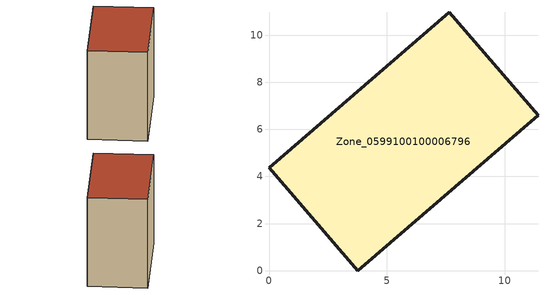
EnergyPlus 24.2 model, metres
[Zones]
Zone_0599100100006796
 floor ground (C_G): 7.64,10.96 11.41,6.59 3.77,0 0,4.37 z2.2
 wall outside (C_F): 11.41,6.59 7.64,10.96 0,4.37 3.77,0 11.41,6.59 z2.2:11.55
 roof outside (C_R): 0,4.37 3.77,0 11.41,6.59 7.64,10.96 z11.55
[BUILDING]
Pand.0599100100006796: North Axis=0; Terrain=City; Loads Convergence Tolerance Value=0.04; Temperature Convergence Tolerance Value=0.4; Solar Distribution=FullExterior; Maximum Number of Warmup Days=25; Minimum Number of Warmup Days=1
[Site:Location]
Rotterdam.The.Hague.AP_ZH_NLD Design_Conditions: Latitude=51.96; Longitude=4.45; Time Zone=1; Elevation=-4.5
[SITE:GROUNDTEMPERATURE:BUILDINGSURFACE]
18, 18, 18, 18, 18, 18, 18, 18, 18, 18, 18, 18
[MATERIAL] Thermal Absorptance=0.9; Solar Absorptance=0.7; Visible Absorptance=0.7
Name | Roughness | Thickness | Conductivity | Density | Specific Heat
G.TI.2015-2018 | MediumSmooth | 0.15 | 0.0428571 | 540 | 1210
F.TI.2015-2018 | Rough | 0.3 | 0.0666667 | 1920 | 840
R.TI.2015-2018 | MediumRough | 0.2 | 0.0333333 | 1500 | 1000
[CONSTRUCTION]
C_G: G.TI.2015-2018
C_F: F.TI.2015-2018
C_R: R.TI.2015-2018
[ZONE]
Zone_0599100100006796: Type=1; Multiplier=1; Ceiling Height=Autocalculate; Volume=Autocalculate; Floor Area=autocalculate; Part of Total Floor Area=Yes
[ZONEINFILTRATION:DESIGNFLOWRATE]
Infil_Zone_0599100100006796: Zone or ZoneList or Space or SpaceList=Zone_0599100100006796; Schedule=AlwaysOn; Design Flow Rate Calculation Method=Flow/Area; Flow Rate per Floor Area=0.0015; Constant Term Coefficient=1; Temperature Term Coefficient=0; Velocity Term Coefficient=0; Velocity Squared Term Coefficient=0
[HVACTEMPLATE:ZONE:IDEALLOADSAIRSYSTEM]
Zone_0599100100006796: Maximum Heating Supply Air Temperature=50; Minimum Cooling Supply Air Temperature=13; Maximum Heating Supply Air Humidity Ratio=0.0156; Minimum Cooling Supply Air Humidity Ratio=0.0077; Heating Limit=NoLimit; Cooling Limit=NoLimit; Dehumidification Control Type=ConstantSensibleHeatRatio; Cooling Sensible Heat Ratio=0.7; Dehumidification Setpoint=60; Humidification Control Type=None; Humidification Setpoint=30; Outdoor Air Method=None; Outdoor Air Flow Rate per Person=0.00944; Outdoor Air Flow Rate per Zone Floor Area=0; Outdoor Air Flow Rate per Zone=0; Demand Controlled Ventilation Type=None; Outdoor Air Economizer Type=NoEconomizer; Heat Recovery Type=None; Sensible Heat Recovery Effectiveness=0.7; Latent Heat Recovery Effectiveness=0.65
[ZONECONTROL:THERMOSTAT]
ThermostatControl_Zone_0599100100006796: Zone or ZoneList=Zone_0599100100006796; Control Type Schedule=DualSetpointControlType; Control 1=Thermostat_Zone_0599100100006796; Temperature Difference Between Cutout And Setpoint=0
[THERMOSTATSETPOINT:DUALSETPOINT]
Thermostat_Zone_0599100100006796: Heating Setpoint Temperature Schedule=HeatingSetpoint_Zone_0599100100006796; Cooling Setpoint Temperature Schedule=CoolingSetpoint_Zone_0599100100006796
[SCHEDULE:COMPACT]
HeatingSetpoint_Zone_0599100100006796: Through: 12/31, For: AllDays, Until: 24:00, 21
CoolingSetpoint_Zone_0599100100006796: Through: 12/31, For: AllDays, Until: 24:00, 24
DualSetpointControlType: Through: 12/31, For: AllDays, Until: 24:00, 4
AlwaysOn: Through: 12/31, For: AllDays, Until: 24:00, 1
